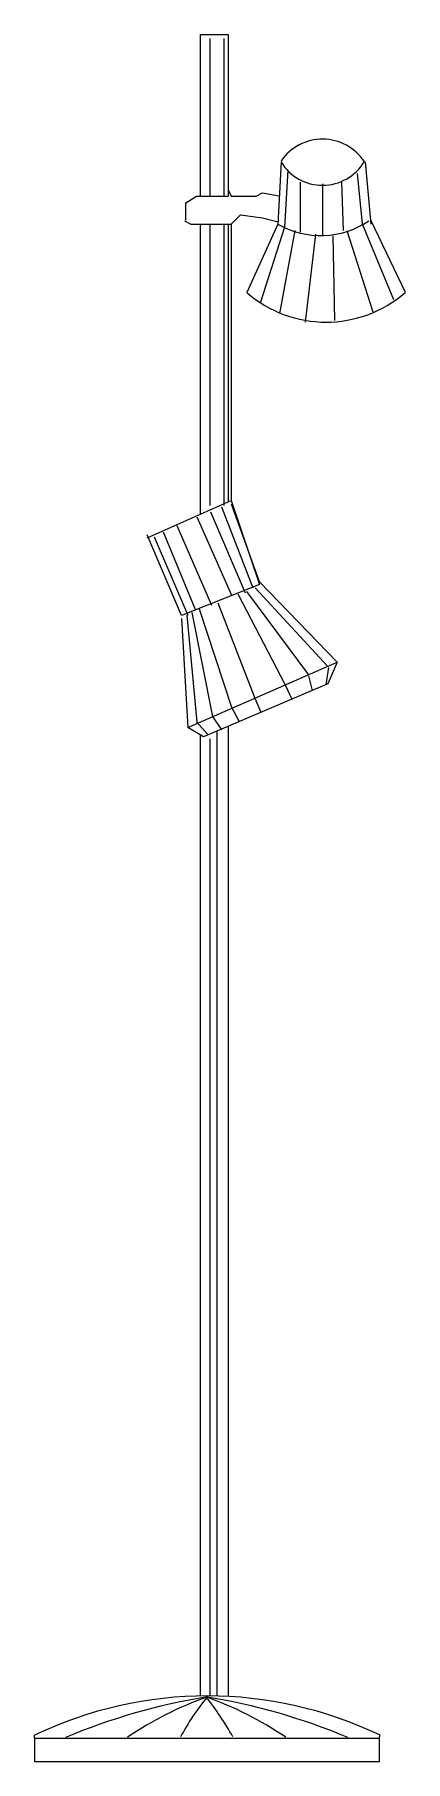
# Model space of a CAD drawing. Header units: millimetres. Extents: x 0 to 172, y 0 to 800.
import ezdxf

# ---------------------------------------------------------------- set-up
doc = ezdxf.new("R2010")
doc.units = ezdxf.units.MM
doc.layers.add('Furniture_家具立面', color=255, linetype='Continuous')

msp = doc.modelspace()

# ---------------------------------------------------------------- linework, layer by layer
at = {"layer": 'Furniture_家具立面', "extrusion": (-0.000241514, 1, -1.83691e-16)}
for p, q in [((76.77, 799.99, 0.02), (89.76, 800, 0.02)), ((89.77, 728.03, 0.02), (91.22, 725.15, 0.02)), ((91.22, 725.15, 0.02), (102.76, 725.15, 0.02)), ((102.76, 725.15, 0.02), (105.64, 726.59, 0.03)), ((105.64, 726.59, 0.03), (113.51, 725.29, 0.03)), ((69.58, 713.63, 0.02), (72.47, 712.19, 0.02)), ((72.47, 712.19, 0.02), (91.22, 712.2, 0.02)), ((91.22, 712.2, 0.02), (95.55, 716.52, 0.02)), ((91.22, 712.2, 0.02), (91.25, 584.1, 0.02)), ((95.55, 716.52, 0.02), (105.65, 715.08, 0.03)), ((112.86, 712.2, 0.03), (98.44, 680.53, 0.02)), ((105.65, 715.08, 0.03), (112.91, 713.27, 0.03)), ((172.02, 680.55, 0.04), (156.14, 713.65, 0.04)), ((52.31, 566.82, 0.01), (91.25, 584.1, 0.02)), ((91.25, 584.1, 0.02), (104.25, 545.24, 0.03)), ((91.25, 582.66, 0.02), (104.24, 546.68, 0.03)), ((68.18, 530.84, 0.02), (52.31, 568.25, 0.01)), ((104.25, 545.24, 0.03), (68.18, 530.84, 0.02)), ((68.18, 529.4, 0.02), (71.08, 479.02, 0.02)), ((71.08, 479.02, 0.02), (140.32, 509.26, 0.03)), ((140.32, 509.26, 0.03), (135.99, 499.19, 0.03)), ((135.99, 499.19, 0.03), (78.3, 474.7, 0.02)), ((0, 10.81, 0), (0, 0, 0))]:
    msp.add_line(p, q, dxfattribs=at)
at = {"layer": 'Furniture_家具立面'}
for p, q in [((89.76, 800, 0.02), (89.76, 725.17, 0.02)), ((76.77, 799.99, 0.02), (76.77, 725.17, 0.02)), ((81.39, 725.17, 50.66), (81.39, 798.17, 50.66)), ((87.96, 725.17, 50.66), (87.96, 798.17, 50.66)), ((114.3, 740.99, 0.03), (112.86, 712.2, 0.03)), ((117.52, 737.17, 50.66), (115.92, 710.78, 50.66)), ((153.25, 741, 0.04), (155.99, 712.2, 0.03)), ((123.13, 731.57, 50.66), (123.13, 708.38, 50.66)), ((133.55, 730.77, 50.66), (133.55, 706.78, 50.66)), ((142.37, 731.57, 50.66), (143.17, 709.18, 50.66)), ((149.58, 735.57, 50.66), (151.99, 712.38, 50.66)), ((70.24, 721.97, 50.66), (75.05, 725.17, 50.66)), ((70.24, 713.98, 50.66), (70.24, 721.97, 50.66)), ((75.05, 725.17, 50.66), (89.76, 725.17, 50.66)), ((76.77, 712.19, 0.02), (76.77, 577.67, 0.02)), ((81.39, 581.88, 50.66), (81.39, 712.2, 50.66)), ((87.96, 581.88, 50.66), (87.96, 712.2, 50.66)), ((89.76, 712.2, 0.02), (89.76, 583.43, 0.02)), ((151.99, 712.38, 50.66), (166.41, 677.19, 50.66)), ((115.92, 710.78, 50.66), (104.7, 675.59, 50.66)), ((120.73, 709.18, 50.66), (113.52, 670.79, 50.66)), ((130.35, 707.58, 50.66), (125.54, 666.8, 50.66)), ((138.36, 706.78, 50.66), (139.16, 667.6, 50.66)), ((144.77, 709.18, 50.66), (156.8, 671.59, 50.66)), ((75.21, 576.6, 50.66), (91.39, 540.26, 50.66)), ((81.57, 578.9, 50.66), (97.75, 541.42, 50.66)), ((86.77, 581.21, 50.66), (101.22, 543.72, 50.66)), ((59.6, 569.68, 50.66), (74.63, 533.34, 50.66)), ((65.96, 572.56, 50.66), (82.14, 535.65, 50.66)), ((55.55, 567.37, 50.66), (71.16, 531.03, 50.66)), ((104.24, 546.68, 0.03), (140.32, 509.26, 0.03)), ((85.03, 536.8, 50.66), (102.09, 492.56, 50.66)), ((94.28, 540.84, 50.66), (116.22, 498.74, 50.66)), ((98.33, 541.99, 50.66), (127.02, 503.45, 50.66)), ((102.38, 543.72, 50.66), (135.9, 507.39, 50.66)), ((70.58, 531.03, 50.66), (75.21, 481.43, 50.66)), ((72.89, 532.19, 50.66), (82.55, 484.03, 50.66)), ((76.36, 533.92, 50.66), (91.39, 488.36, 50.66)), ((136.3, 506.75, 50.66), (135.11, 498.73, 50.66)), ((116.22, 498.74, 50.66), (119.27, 492.12, 50.66)), ((127.07, 502.98, 50.66), (128.73, 496.13, 50.66)), ((91.39, 488.36, 50.66), (94.91, 481.74, 50.66)), ((102.09, 492.56, 50.66), (104.98, 486.03, 50.66)), ((75.21, 481.43, 50.66), (80.25, 475.84, 50.66)), ((82.55, 484.03, 50.66), (86.63, 477.97, 50.66)), ((78.3, 474.7, 0.02), (71.08, 479.02, 0.02)), ((76.77, 475.46, 0.02), (76.77, 30.33, 0.02)), ((81.39, 30.35, 50.66), (81.39, 473.73, 50.66)), ((84.68, 30.3, 50.66), (84.68, 477.01, 50.66)), ((89.76, 479.57, 0.02), (89.76, 30.11, 0.02)), ((0, 10.81, 0), (0, 12.14, 0)), ((0, 10.81, 0), (160.03, 10.81, 0)), ((160.03, 11.24, 0), (160.24, 12.16, 0)), ((160.03, 0, 0), (160.03, 11.24, 0)), ((0, 0, 0), (160.03, 0, 0))]:
    msp.add_line(p, q, dxfattribs=at)
for centre, radius, start, end in [((133.55, 728.32, 0.03), 23.24, 33.46082, 145.93983), ((133.56, 752.68, 0.03), 22.53, 211.25619, 329.34317), ((132.75, 746.76, 0.03), 39.87, 240.07644, 303.92382), ((135.19, 722.73, 0.02), 55.96, 228.94283, 310.98459), ((80.14, -155.02, 0), 185.38, 64.39744, 115.61402), ((126.78, -257.1, 50.66), 290.81, 99.22813, 112.75556), ((135.47, -125.46, 50.66), 164.96, 109.59786, 124.03485), ((170.23, -43.94, 50.66), 116.5, 140.64626, 151.67163), ((32.84, -257.1, 50.66), 290.81, 67.24444, 80.77187), ((24.15, -125.46, 50.66), 164.96, 55.96515, 70.40214), ((-10.61, -43.94, 50.66), 116.5, 28.32837, 39.35374)]:
    msp.add_arc(centre, radius, start, end, dxfattribs=at)

doc.saveas('drawing.dxf')
